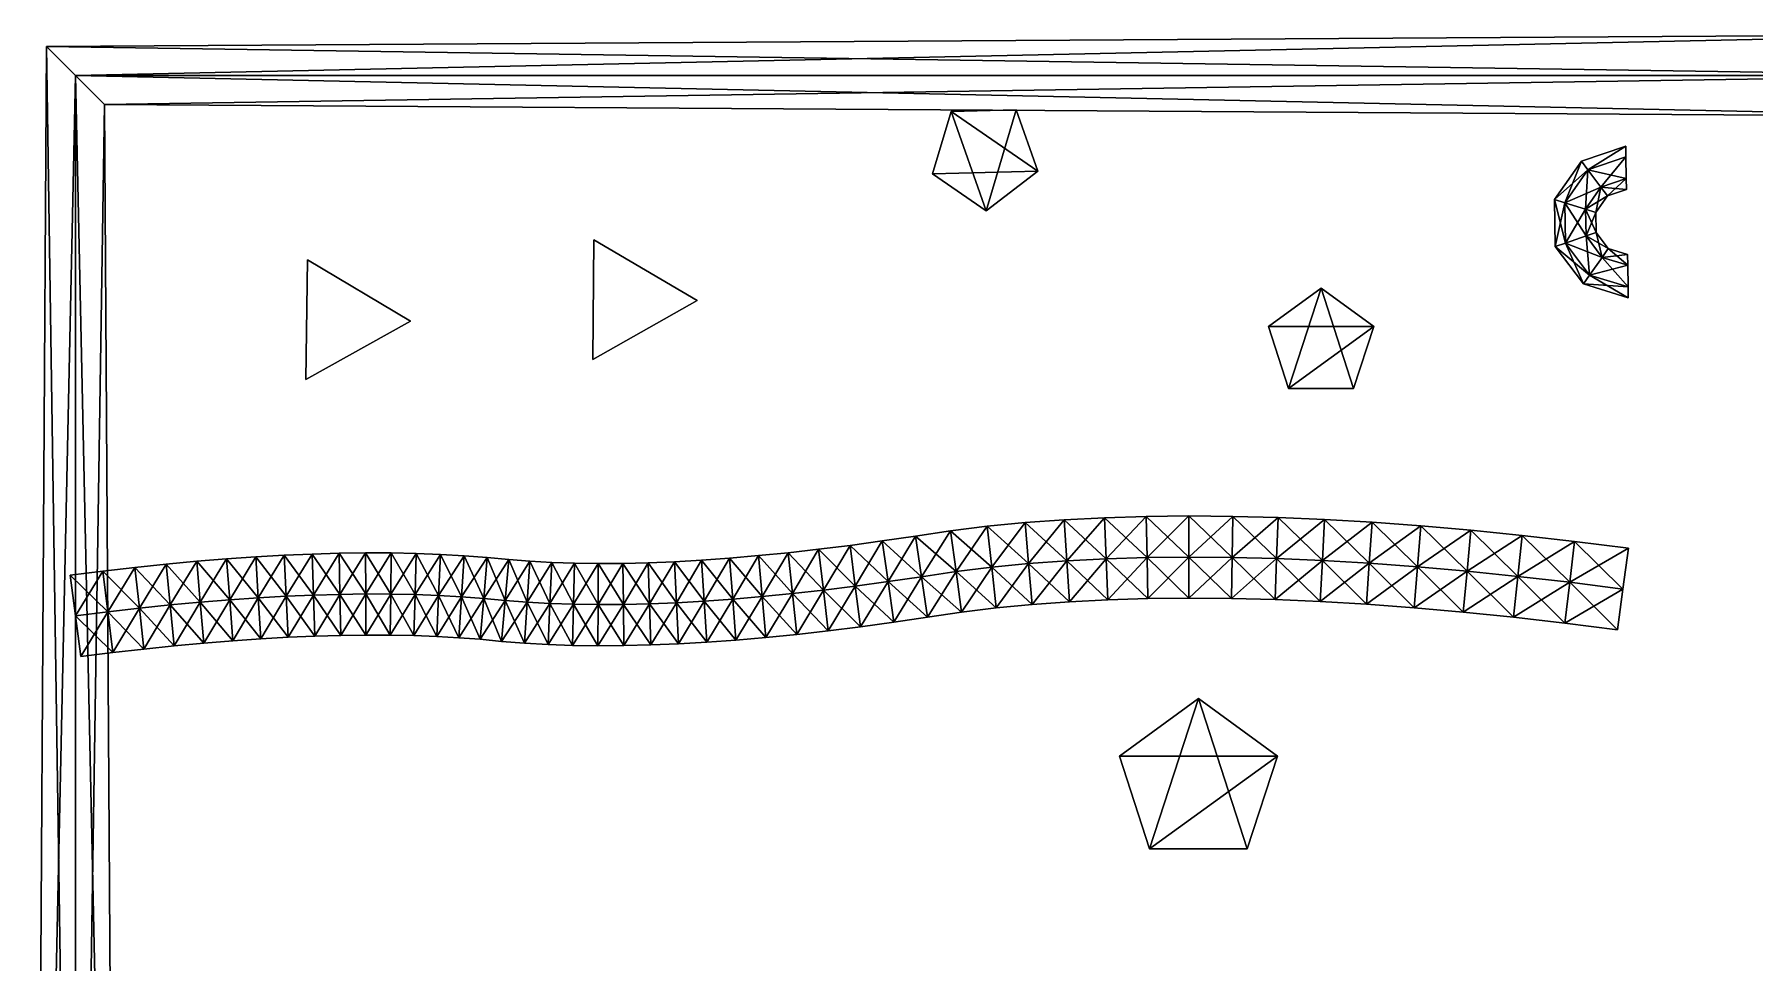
# Model space of a CAD drawing. Extents: x -2.49 to 2.49, y -2.49 to 2.49.
# Drawn here: x -2.491 to -0.294, y 1.306 to 2.491 of the extents above; entities that cross this region are included whole.
import ezdxf

# ---------------------------------------------------------------- set-up
doc = ezdxf.new("R2010")
doc.units = 0

# ---------------------------------------------------------------- blocks, each defined once
blk = doc.blocks.new('Cylinder_029_Cylinder_010')
mesh = blk.add_polyface()
corners = [(-0.847982, 2.166967, -0.064723), (-0.847982, 2.166967, 0.057197), (-0.780729, 2.118104, 0.057197), (-0.78073, 2.118105, -0.064723), (-0.806417, 2.039044, 0.057197), (-0.806417, 2.039044, -0.064723), (-0.889546, 2.039044, 0.057197), (-0.889546, 2.039044, -0.064723), (-0.915234, 2.118104, 0.057197), (-0.915234, 2.118105, -0.064723)]
mesh.append_faces([[corners[k] for k in face] for face in [(0, 1, 2), (0, 2, 3), (3, 2, 4), (3, 4, 5), (5, 4, 6), (5, 6, 7), (2, 1, 8), (2, 8, 6), (6, 4, 2), (9, 8, 1), (9, 1, 0), (7, 6, 8), (7, 8, 9), (0, 3, 5), (0, 5, 7), (7, 9, 0)]])
blk = doc.blocks.new('Cylinder_030_Cylinder_012')
mesh = blk.add_polyface()
corners = [(-1.209635, 2.316417, -0.059078), (-1.209635, 2.316418, 0.062842), (-1.275589, 2.265816, 0.062842), (-1.275589, 2.265816, -0.059078), (-1.344095, 2.312906, 0.062842), (-1.344095, 2.312906, -0.059078), (-1.32048, 2.392609, 0.062842), (-1.32048, 2.392609, -0.059078), (-1.237379, 2.39478, 0.062842), (-1.23738, 2.39478, -0.059078)]
mesh.append_faces([[corners[k] for k in face] for face in [(0, 1, 2), (0, 2, 3), (3, 2, 4), (3, 4, 5), (5, 4, 6), (5, 6, 7), (2, 1, 8), (2, 8, 6), (6, 4, 2), (9, 8, 1), (9, 1, 0), (7, 6, 8), (7, 8, 9), (0, 3, 5), (0, 5, 7), (7, 9, 0)]])
blk = doc.blocks.new('Cylinder_10')
mesh = blk.add_polyface()
corners = [(-1.004647, 1.642915, -0.06096), (-1.004647, 1.642915, 0.06096), (-0.903768, 1.569622, 0.06096), (-0.903768, 1.569622, -0.060959), (-0.9423, 1.451031, 0.06096), (-0.942301, 1.451031, -0.060959), (-1.066994, 1.451032, 0.06096), (-1.066994, 1.451032, -0.060959), (-1.105526, 1.569622, 0.06096), (-1.105526, 1.569622, -0.06096)]
mesh.append_faces([[corners[k] for k in face] for face in [(0, 1, 2), (0, 2, 3), (3, 2, 4), (3, 4, 5), (5, 4, 6), (5, 6, 7), (2, 1, 8), (2, 8, 6), (6, 4, 2), (9, 8, 1), (9, 1, 0), (7, 6, 8), (7, 8, 9), (0, 3, 5), (0, 5, 7), (7, 9, 0)]])
blk = doc.blocks.new('Cylinder_12')
mesh = blk.add_polyface()
corners = [(-2.010867, 2.124876, -0.06096), (-2.010867, 2.124876, 0.06096), (-2.144566, 2.050283, 0.06096), (-2.144566, 2.050283, -0.06096), (-2.142316, 2.203366, -0.06096), (-2.142315, 2.203366, 0.06096)]
mesh.append_faces([[corners[k] for k in face] for face in [(0, 1, 2), (0, 2, 3), (4, 5, 1), (4, 1, 0), (3, 2, 5), (3, 5, 4), (2, 1, 5), (0, 3, 4)]])
blk = doc.blocks.new('Cylinder_13')
mesh = blk.add_polyface()
corners = [(-1.644676, 2.151349, -0.06096), (-1.644676, 2.151349, 0.060961), (-1.77784, 2.075806, 0.06096), (-1.77784, 2.075806, -0.06096), (-1.77668, 2.2289, -0.06096), (-1.77668, 2.2289, 0.06096)]
mesh.append_faces([[corners[k] for k in face] for face in [(0, 1, 2), (0, 2, 3), (4, 5, 1), (4, 1, 0), (3, 2, 5), (3, 5, 4), (2, 1, 5), (0, 3, 4)]])
blk = doc.blocks.new('NurbsCircle_NurbsCircle_020')
mesh = blk.add_polyface()
corners = [(0, -2.438564, 0.000015), (-2.438517, -2.438516, 0.000015), (-2.401425, -2.401424, 0.000015), (0, -2.386109, 0.000015), (0, -2.491019, 0.000015), (-2.475608, -2.475608, 0.000015), (0, -2.49102, 0.05247), (-2.475608, -2.475608, 0.05247), (0, -2.491019, 0.104925), (-2.475607, -2.475608, 0.104926), (0, -2.438565, 0.104926), (-2.438517, -2.438516, 0.104925), (0, -2.38611, 0.104926), (-2.401424, -2.401424, 0.104926), (0, -2.386109, 0.05247), (-2.401425, -2.401425, 0.05247), (-2.438565, 0, 0.000015), (-2.386109, 0, 0.000015), (-2.491019, 0, 0.000015), (-2.491019, 0, 0.052471), (-2.491019, 0, 0.104926), (-2.438565, 0, 0.104926), (-2.386109, 0, 0.104926), (-2.386109, 0, 0.052471), (-2.438517, 2.438517, 0.000016), (-2.401424, 2.401424, 0.000015), (-2.475608, 2.475608, 0.000016), (-2.475608, 2.475608, 0.052471), (-2.475608, 2.475608, 0.104926), (-2.438517, 2.438517, 0.104926), (-2.401424, 2.401425, 0.104927), (-2.401424, 2.401424, 0.052471), (0, 2.438565, 0.000016), (0, 2.386109, 0.000016), (0, 2.49102, 0.000016), (0, 2.49102, 0.052471), (0, 2.49102, 0.104927), (0, 2.438565, 0.104926), (0, 2.386109, 0.104926), (0, 2.386109, 0.052471), (2.438517, 2.438516, 0.000016), (2.401425, 2.401424, 0.000016), (2.475608, 2.475608, 0.000016), (2.475608, 2.475608, 0.052471), (2.475607, 2.475608, 0.104926), (2.438517, 2.438516, 0.104926), (2.401425, 2.401424, 0.104926), (2.401425, 2.401424, 0.052472), (2.438565, 0, 0.000015), (2.386109, 0, 0.000015), (2.491019, 0, 0.000015), (2.49102, 0, 0.05247), (2.491019, 0, 0.104926), (2.438565, 0, 0.104926), (2.386109, 0, 0.104926), (2.386109, 0, 0.05247), (2.438516, -2.438517, 0.000015), (2.401424, -2.401424, 0.000015), (2.475608, -2.475607, 0.000015), (2.475608, -2.475607, 0.05247), (2.475608, -2.475607, 0.104925), (2.438516, -2.438517, 0.104926), (2.401425, -2.401425, 0.104926), (2.401425, -2.401425, 0.05247)]
mesh.append_faces([[corners[k] for k in face] for face in [(0, 1, 2), (0, 2, 3), (4, 5, 1), (4, 1, 0), (6, 7, 5), (6, 5, 4), (8, 9, 7), (8, 7, 6), (10, 11, 9), (10, 9, 8), (12, 13, 11), (12, 11, 10), (14, 15, 13), (14, 13, 12), (3, 2, 15), (3, 15, 14), (1, 16, 17), (1, 17, 2), (5, 18, 16), (5, 16, 1), (7, 19, 18), (7, 18, 5), (9, 20, 19), (9, 19, 7), (11, 21, 20), (11, 20, 9), (13, 22, 21), (13, 21, 11), (15, 23, 22), (15, 22, 13), (2, 17, 23), (2, 23, 15), (16, 24, 25), (16, 25, 17), (18, 26, 24), (18, 24, 16), (19, 27, 26), (19, 26, 18), (20, 28, 27), (20, 27, 19), (21, 29, 28), (21, 28, 20), (22, 30, 29), (22, 29, 21), (23, 31, 30), (23, 30, 22), (17, 25, 31), (17, 31, 23), (24, 32, 33), (24, 33, 25), (26, 34, 32), (26, 32, 24), (27, 35, 34), (27, 34, 26), (28, 36, 35), (28, 35, 27), (29, 37, 36), (29, 36, 28), (30, 38, 37), (30, 37, 29), (31, 39, 38), (31, 38, 30), (25, 33, 39), (25, 39, 31), (32, 40, 41), (32, 41, 33), (34, 42, 40), (34, 40, 32), (35, 43, 42), (35, 42, 34), (36, 44, 43), (36, 43, 35), (37, 45, 44), (37, 44, 36), (38, 46, 45), (38, 45, 37), (39, 47, 46), (39, 46, 38), (33, 41, 47), (33, 47, 39), (40, 48, 49), (40, 49, 41), (42, 50, 48), (42, 48, 40), (43, 51, 50), (43, 50, 42), (44, 52, 51), (44, 51, 43), (45, 53, 52), (45, 52, 44), (46, 54, 53), (46, 53, 45), (47, 55, 54), (47, 54, 46), (41, 49, 55), (41, 55, 47), (48, 56, 57), (48, 57, 49), (50, 58, 56), (50, 56, 48), (51, 59, 58), (51, 58, 50), (52, 60, 59), (52, 59, 51), (53, 61, 60), (53, 60, 52), (54, 62, 61), (54, 61, 53), (55, 63, 62), (55, 62, 54), (49, 57, 63), (49, 63, 55), (56, 0, 3), (56, 3, 57), (58, 4, 0), (58, 0, 56), (59, 6, 4), (59, 4, 58), (60, 8, 6), (60, 6, 59), (61, 10, 8), (61, 8, 60), (62, 12, 10), (62, 10, 61), (63, 14, 12), (63, 12, 62), (57, 3, 14), (57, 14, 63)]])
blk = doc.blocks.new('NurbsPath_013_NurbsPath_014')
mesh = blk.add_polyface()
corners = [(-1.31413, 1.805158, -0.000901), (-1.268558, 1.81078, -0.000902), (-1.262797, 1.758643, -0.000901), (-1.307058, 1.753182, -0.000902), (-1.321202, 1.857135, -0.000901), (-1.274319, 1.862919, -0.000901), (-1.321202, 1.857135, 0.051554), (-1.274319, 1.862919, 0.051554), (-1.321202, 1.857135, 0.10401), (-1.274319, 1.862919, 0.10401), (-1.31413, 1.805158, 0.10401), (-1.268558, 1.810781, 0.10401), (-1.307058, 1.753182, 0.104009), (-1.262797, 1.758642, 0.104009), (-1.307058, 1.753182, 0.051554), (-1.262797, 1.758643, 0.051554), (-1.221384, 1.815387, -0.000902), (-1.216909, 1.763123, -0.000901), (-1.22586, 1.867651, -0.000901), (-1.225859, 1.867652, 0.051554), (-1.22586, 1.867652, 0.10401), (-1.221384, 1.815387, 0.10401), (-1.216909, 1.763123, 0.104009), (-1.216909, 1.763124, 0.051554), (-1.17261, 1.818978, -0.000901), (-1.169345, 1.766625, -0.000901), (-1.175875, 1.871332, -0.000902), (-1.175875, 1.871333, 0.051554), (-1.175875, 1.871332, 0.104009), (-1.17261, 1.818979, 0.104009), (-1.169345, 1.766625, 0.104009), (-1.169345, 1.766625, 0.051554), (-1.122234, 1.821554, -0.000901), (-1.12436, 1.873967, -0.000901), (-1.12436, 1.873966, 0.051554), (-1.12436, 1.873966, 0.10401)]
mesh.append_faces([[corners[k] for k in face] for face in [(0, 1, 2), (0, 2, 3), (4, 5, 1), (6, 7, 5), (8, 9, 7), (10, 11, 9), (12, 13, 11), (14, 15, 13), (14, 13, 12), (3, 2, 15), (3, 15, 14), (1, 16, 17), (1, 17, 2), (5, 18, 16), (5, 16, 1), (7, 19, 18), (7, 18, 5), (9, 20, 19), (9, 19, 7), (11, 21, 20), (11, 20, 9), (13, 22, 21), (13, 21, 11), (15, 23, 22), (15, 22, 13), (2, 17, 23), (2, 23, 15), (16, 24, 25), (16, 25, 17), (18, 26, 24), (18, 24, 16), (19, 27, 26), (19, 26, 18), (20, 28, 27), (20, 27, 19), (21, 29, 28), (21, 28, 20), (22, 30, 29), (22, 29, 21), (23, 31, 30), (23, 30, 22), (17, 25, 31), (17, 31, 23), (26, 32, 24), (27, 33, 26), (28, 34, 27), (29, 35, 28)]])
mesh = blk.add_polyface()
corners = [(-1.17261, 1.818978, -0.000901), (-1.122234, 1.821554, -0.000901), (-1.120108, 1.769141, -0.000901), (-1.169345, 1.766625, -0.000901), (-1.175875, 1.871332, -0.000902), (-1.12436, 1.873967, -0.000901), (-1.175875, 1.871333, 0.051554), (-1.12436, 1.873966, 0.051554), (-1.175875, 1.871332, 0.104009), (-1.12436, 1.873966, 0.10401), (-1.17261, 1.818979, 0.104009), (-1.122234, 1.821554, 0.104009), (-1.169345, 1.766625, 0.104009), (-1.120108, 1.769141, 0.104009), (-1.169345, 1.766625, 0.051554), (-1.120108, 1.769141, 0.051554), (-1.070257, 1.823114, -0.000901), (-1.069204, 1.770669, -0.000901), (-1.071311, 1.875558, -0.000901), (-1.071311, 1.875559, 0.051554), (-1.071311, 1.875559, 0.10401), (-1.070257, 1.823114, 0.10401), (-1.069204, 1.770669, 0.10401), (-1.069204, 1.77067, 0.051554), (-1.01668, 1.823659, -0.000901), (-1.016637, 1.771204, -0.000901), (-1.016722, 1.876114, -0.000901), (-1.016722, 1.876114, 0.051554), (-1.016722, 1.876114, 0.104009), (-1.01668, 1.823658, 0.104009), (-1.016637, 1.771203, 0.10401), (-1.016637, 1.771204, 0.051554), (-0.962411, 1.770741, -0.000901), (-0.962411, 1.770741, 0.10401), (-0.962411, 1.770741, 0.051554)]
mesh.append_faces([[corners[k] for k in face] for face in [(0, 1, 2), (0, 2, 3), (4, 5, 1), (6, 7, 5), (8, 9, 7), (10, 11, 9), (12, 13, 11), (12, 11, 10), (14, 15, 13), (14, 13, 12), (3, 2, 15), (3, 15, 14), (1, 16, 17), (1, 17, 2), (5, 18, 16), (5, 16, 1), (7, 19, 18), (7, 18, 5), (9, 20, 19), (9, 19, 7), (11, 21, 20), (11, 20, 9), (13, 22, 21), (13, 21, 11), (15, 23, 22), (15, 22, 13), (2, 17, 23), (2, 23, 15), (16, 24, 25), (16, 25, 17), (18, 26, 24), (18, 24, 16), (19, 27, 26), (19, 26, 18), (20, 28, 27), (20, 27, 19), (21, 29, 28), (21, 28, 20), (22, 30, 29), (22, 29, 21), (23, 31, 30), (23, 30, 22), (17, 25, 31), (17, 31, 23), (24, 32, 25), (31, 33, 30), (25, 34, 31)]])
mesh = blk.add_polyface()
corners = [(-1.01668, 1.823659, -0.000901), (-0.961501, 1.823188, -0.000901), (-0.962411, 1.770741, -0.000901), (-1.016722, 1.876114, -0.000901), (-0.960591, 1.875635, -0.000901), (-1.016722, 1.876114, 0.051554), (-0.960591, 1.875635, 0.051554), (-1.016722, 1.876114, 0.104009), (-0.960591, 1.875635, 0.104009), (-1.01668, 1.823658, 0.104009), (-0.961501, 1.823188, 0.10401), (-1.016637, 1.771203, 0.10401), (-0.962411, 1.770741, 0.10401), (-1.016637, 1.771204, 0.051554), (-0.962411, 1.770741, 0.051554), (-1.016637, 1.771204, -0.000901), (-0.904721, 1.821701, -0.000901), (-0.90653, 1.769277, -0.000901), (-0.902912, 1.874125, -0.000901), (-0.902912, 1.874126, 0.051554), (-0.902912, 1.874126, 0.10401), (-0.904721, 1.821701, 0.10401), (-0.90653, 1.769277, 0.10401), (-0.90653, 1.769278, 0.051554), (-0.84634, 1.819199, -0.000901), (-0.848998, 1.766811, -0.000901), (-0.843681, 1.871587, -0.000901), (-0.843681, 1.871588, 0.051554), (-0.843682, 1.871587, 0.10401), (-0.84634, 1.819199, 0.10401), (-0.848998, 1.766812, 0.10401), (-0.848998, 1.766811, 0.051554), (-0.789819, 1.763341, 0.10401), (-0.789819, 1.763341, 0.051554)]
mesh.append_faces([[corners[k] for k in face] for face in [(0, 1, 2), (3, 4, 1), (3, 1, 0), (5, 6, 4), (5, 4, 3), (7, 8, 6), (7, 6, 5), (9, 10, 8), (9, 8, 7), (11, 12, 10), (11, 10, 9), (13, 14, 12), (15, 2, 14), (1, 16, 17), (1, 17, 2), (4, 18, 16), (4, 16, 1), (6, 19, 18), (6, 18, 4), (8, 20, 19), (8, 19, 6), (10, 21, 20), (10, 20, 8), (12, 22, 21), (12, 21, 10), (14, 23, 22), (14, 22, 12), (2, 17, 23), (2, 23, 14), (16, 24, 25), (16, 25, 17), (18, 26, 24), (18, 24, 16), (19, 27, 26), (19, 26, 18), (20, 28, 27), (20, 27, 19), (21, 29, 28), (21, 28, 20), (22, 30, 29), (22, 29, 21), (23, 31, 30), (23, 30, 22), (17, 25, 31), (17, 31, 23), (31, 32, 30), (25, 33, 31)]])
mesh = blk.add_polyface()
corners = [(-0.84634, 1.819199, -0.000901), (-0.786358, 1.815683, -0.000901), (-0.789818, 1.763341, -0.000901), (-0.848998, 1.766811, -0.000901), (-0.843681, 1.871587, -0.000901), (-0.782897, 1.868023, -0.000901), (-0.843681, 1.871588, 0.051554), (-0.782897, 1.868023, 0.051554), (-0.843682, 1.871587, 0.10401), (-0.782897, 1.868023, 0.10401), (-0.84634, 1.819199, 0.10401), (-0.786358, 1.815682, 0.10401), (-0.848998, 1.766812, 0.10401), (-0.789819, 1.763341, 0.10401), (-0.848998, 1.766811, 0.051554), (-0.789819, 1.763341, 0.051554), (-0.724775, 1.811149, -0.000901), (-0.728994, 1.758863, -0.000901), (-0.720555, 1.863434, -0.000901), (-0.720555, 1.863434, 0.051554), (-0.720555, 1.863434, 0.10401), (-0.724775, 1.811149, 0.10401), (-0.728994, 1.758863, 0.10401), (-0.728994, 1.758863, 0.051555), (-0.66159, 1.805601, -0.000901), (-0.666528, 1.753378, -0.000901), (-0.656652, 1.857823, -0.000901), (-0.656652, 1.857823, 0.051554), (-0.656652, 1.857823, 0.10401), (-0.66159, 1.8056, 0.10401), (-0.666528, 1.753378, 0.10401), (-0.666528, 1.753378, 0.051555), (-0.602424, 1.746883, 0.10401)]
mesh.append_faces([[corners[k] for k in face] for face in [(0, 1, 2), (0, 2, 3), (4, 5, 1), (4, 1, 0), (6, 7, 5), (6, 5, 4), (8, 9, 7), (8, 7, 6), (10, 11, 9), (10, 9, 8), (12, 13, 11), (12, 11, 10), (14, 15, 13), (3, 2, 15), (1, 16, 17), (1, 17, 2), (5, 18, 16), (5, 16, 1), (7, 19, 18), (7, 18, 5), (9, 20, 19), (9, 19, 7), (11, 21, 20), (11, 20, 9), (13, 22, 21), (13, 21, 11), (15, 23, 22), (15, 22, 13), (2, 17, 23), (2, 23, 15), (16, 24, 25), (16, 25, 17), (18, 26, 24), (18, 24, 16), (19, 27, 26), (19, 26, 18), (20, 28, 27), (20, 27, 19), (21, 29, 28), (21, 28, 20), (22, 30, 29), (22, 29, 21), (23, 31, 30), (23, 30, 22), (17, 25, 31), (17, 31, 23), (31, 32, 30)]])
mesh = blk.add_polyface()
corners = [(-1.442718, 1.786628, -0.000902), (-1.400951, 1.792314, -0.000902), (-1.393597, 1.740377, -0.000902), (-1.449501, 1.838643, -0.000902), (-1.408304, 1.844252, -0.000902), (-1.4495, 1.838643, 0.051554), (-1.408304, 1.844251, 0.051554), (-1.449501, 1.838643, 0.104009), (-1.408304, 1.844252, 0.104009), (-1.442718, 1.786628, 0.104009), (-1.400951, 1.792314, 0.104009), (-1.435936, 1.734613, 0.104009), (-1.393597, 1.740377, 0.104009), (-1.435936, 1.734613, 0.051554), (-1.393597, 1.740377, 0.051554), (-1.435936, 1.734613, -0.000902), (-1.35813, 1.798611, -0.000901), (-1.350453, 1.746721, -0.000902), (-1.365806, 1.850502, -0.000902), (-1.365805, 1.850502, 0.051554), (-1.365805, 1.850502, 0.104009), (-1.358129, 1.798611, 0.104009), (-1.350453, 1.746721, 0.10401), (-1.350453, 1.746721, 0.051554), (-1.31413, 1.805158, -0.000901), (-1.307058, 1.753182, -0.000902), (-1.321202, 1.857135, -0.000901), (-1.321202, 1.857135, 0.051554), (-1.321202, 1.857135, 0.10401), (-1.31413, 1.805158, 0.10401), (-1.307058, 1.753182, 0.104009), (-1.307058, 1.753182, 0.051554), (-1.268558, 1.81078, -0.000902), (-1.274319, 1.862919, -0.000901), (-1.274319, 1.862919, 0.051554), (-1.274319, 1.862919, 0.10401), (-1.268558, 1.810781, 0.10401)]
mesh.append_faces([[corners[k] for k in face] for face in [(0, 1, 2), (3, 4, 1), (5, 6, 4), (7, 8, 6), (9, 10, 8), (11, 12, 10), (13, 14, 12), (13, 12, 11), (15, 2, 14), (15, 14, 13), (1, 16, 17), (1, 17, 2), (4, 18, 16), (4, 16, 1), (6, 19, 18), (6, 18, 4), (8, 20, 19), (8, 19, 6), (10, 21, 20), (10, 20, 8), (12, 22, 21), (12, 21, 10), (14, 23, 22), (14, 22, 12), (2, 17, 23), (2, 23, 14), (16, 24, 25), (16, 25, 17), (18, 26, 24), (18, 24, 16), (19, 27, 26), (19, 26, 18), (20, 28, 27), (20, 27, 19), (21, 29, 28), (21, 28, 20), (22, 30, 29), (22, 29, 21), (23, 31, 30), (23, 30, 22), (17, 25, 31), (17, 31, 23), (26, 32, 24), (27, 33, 26), (28, 34, 27), (29, 35, 28), (30, 36, 29)]])
mesh = blk.add_polyface()
corners = [(-0.66159, 1.805601, -0.000901), (-0.596805, 1.799037, -0.000901), (-0.602424, 1.746883, -0.000901), (-0.666528, 1.753378, -0.000901), (-0.656652, 1.857823, -0.000901), (-0.591186, 1.851191, -0.000901), (-0.656652, 1.857823, 0.051554), (-0.591186, 1.851191, 0.051555), (-0.656652, 1.857823, 0.10401), (-0.591186, 1.85119, 0.10401), (-0.66159, 1.8056, 0.10401), (-0.596805, 1.799037, 0.10401), (-0.666528, 1.753378, 0.10401), (-0.602424, 1.746883, 0.10401), (-0.666528, 1.753378, 0.051555), (-0.602424, 1.746883, 0.051555), (-0.530418, 1.791457, -0.000901), (-0.536682, 1.739378, -0.000901), (-0.524153, 1.843538, -0.000901), (-0.524153, 1.843537, 0.051555), (-0.524153, 1.843538, 0.10401), (-0.530418, 1.791457, 0.10401), (-0.536682, 1.739377, 0.10401), (-0.536682, 1.739378, 0.051555), (-0.462432, 1.782863, -0.000901), (-0.469313, 1.730861, -0.000901), (-0.455551, 1.834865, -0.000901), (-0.45555, 1.834865, 0.051555), (-0.455551, 1.834865, 0.10401), (-0.462432, 1.782863, 0.10401), (-0.469313, 1.730861, 0.10401), (-0.469313, 1.730861, 0.051555)]
mesh.append_faces([[corners[k] for k in face] for face in [(0, 1, 2), (0, 2, 3), (4, 5, 1), (4, 1, 0), (6, 7, 5), (6, 5, 4), (8, 9, 7), (8, 7, 6), (10, 11, 9), (10, 9, 8), (12, 13, 11), (12, 11, 10), (14, 15, 13), (3, 2, 15), (3, 15, 14), (1, 16, 17), (1, 17, 2), (5, 18, 16), (5, 16, 1), (7, 19, 18), (7, 18, 5), (9, 20, 19), (9, 19, 7), (11, 21, 20), (11, 20, 9), (13, 22, 21), (13, 21, 11), (15, 23, 22), (15, 22, 13), (2, 17, 23), (2, 23, 15), (16, 24, 25), (16, 25, 17), (18, 26, 24), (18, 24, 16), (19, 27, 26), (19, 26, 18), (20, 28, 27), (20, 27, 19), (21, 29, 28), (21, 28, 20), (22, 30, 29), (22, 29, 21), (23, 31, 30), (23, 30, 22), (17, 25, 31), (17, 31, 23)]])
mesh = blk.add_polyface()
corners = [(-2.351269, 1.706237, -0.000901), (-2.31247, 1.710267, -0.000901), (-2.31247, 1.710267, 0.051555), (-2.317604, 1.762471, -0.000901), (-2.279171, 1.766038, -0.000901), (-2.274624, 1.713781, -0.000901), (-2.322738, 1.814674, -0.000901), (-2.283718, 1.818296, -0.000901), (-2.322738, 1.814675, 0.051555), (-2.283719, 1.818296, 0.051554), (-2.322738, 1.814675, 0.10401), (-2.28372, 1.818296, 0.10401), (-2.317604, 1.762471, 0.10401), (-2.279171, 1.766039, 0.10401), (-2.312471, 1.710267, 0.10401), (-2.274623, 1.713781, 0.10401), (-2.274624, 1.71378, 0.051554), (-2.24166, 1.769085, -0.000901), (-2.237731, 1.716777, -0.000901), (-2.245591, 1.821393, -0.000901), (-2.245591, 1.821393, 0.051554), (-2.245591, 1.821393, 0.10401), (-2.241661, 1.769086, 0.10401), (-2.237731, 1.716777, 0.10401), (-2.237731, 1.716777, 0.051554), (-2.205073, 1.771612, -0.000901), (-2.201793, 1.719258, -0.000901), (-2.208353, 1.823964, -0.000901), (-2.208353, 1.823964, 0.051554), (-2.208352, 1.823965, 0.10401), (-2.205073, 1.771611, 0.10401), (-2.201793, 1.719259, 0.10401), (-2.201793, 1.719259, 0.051555)]
mesh.append_faces([[corners[k] for k in face] for face in [(0, 1, 2), (3, 4, 5), (3, 5, 1), (6, 7, 4), (6, 4, 3), (8, 9, 7), (8, 7, 6), (10, 11, 9), (10, 9, 8), (12, 13, 11), (12, 11, 10), (14, 15, 13), (14, 13, 12), (2, 16, 15), (2, 15, 14), (1, 5, 16), (1, 16, 2), (4, 17, 18), (4, 18, 5), (7, 19, 17), (7, 17, 4), (9, 20, 19), (9, 19, 7), (11, 21, 20), (11, 20, 9), (13, 22, 21), (13, 21, 11), (15, 23, 22), (15, 22, 13), (16, 24, 23), (16, 23, 15), (5, 18, 24), (5, 24, 16), (17, 25, 26), (17, 26, 18), (19, 27, 25), (19, 25, 17), (20, 28, 27), (20, 27, 19), (21, 29, 28), (21, 28, 20), (22, 30, 29), (22, 29, 21), (23, 31, 30), (23, 30, 22), (24, 31, 23), (18, 32, 24)]])
mesh = blk.add_polyface()
corners = [(-2.237731, 1.716777, 0.051554), (-2.201793, 1.719259, 0.051555), (-2.201793, 1.719259, 0.10401), (-2.237731, 1.716777, -0.000901), (-2.201793, 1.719258, -0.000901), (-2.205073, 1.771612, -0.000901), (-2.169409, 1.773617, -0.000901), (-2.166816, 1.721227, -0.000901), (-2.208353, 1.823964, -0.000901), (-2.172002, 1.826009, -0.000901), (-2.208353, 1.823964, 0.051554), (-2.172002, 1.826009, 0.051554), (-2.208352, 1.823965, 0.10401), (-2.172002, 1.826008, 0.10401), (-2.205073, 1.771611, 0.10401), (-2.16941, 1.773617, 0.10401), (-2.166816, 1.721227, 0.104009), (-2.166816, 1.721226, 0.051554), (-2.134668, 1.775103, -0.000901), (-2.132799, 1.72268, -0.000901), (-2.136536, 1.827525, -0.000901), (-2.136536, 1.827525, 0.051554), (-2.136535, 1.827525, 0.10401), (-2.134668, 1.775103, 0.10401), (-2.132799, 1.72268, 0.10401), (-2.132799, 1.72268, 0.051554), (-2.100849, 1.776067, -0.000901), (-2.099746, 1.723624, -0.000901), (-2.10195, 1.828511, -0.000901), (-2.10195, 1.828512, 0.051554), (-2.10195, 1.828511, 0.10401), (-2.100849, 1.776068, 0.10401), (-2.099746, 1.723623, 0.10401), (-2.099746, 1.723624, 0.051554)]
mesh.append_faces([[corners[k] for k in face] for face in [(0, 1, 2), (3, 4, 1), (5, 6, 7), (5, 7, 4), (8, 9, 6), (8, 6, 5), (10, 11, 9), (10, 9, 8), (12, 13, 11), (12, 11, 10), (14, 15, 13), (14, 13, 12), (2, 16, 15), (2, 15, 14), (1, 17, 16), (1, 16, 2), (4, 7, 17), (4, 17, 1), (6, 18, 19), (6, 19, 7), (9, 20, 18), (9, 18, 6), (11, 21, 20), (11, 20, 9), (13, 22, 21), (13, 21, 11), (15, 23, 22), (15, 22, 13), (16, 24, 23), (16, 23, 15), (17, 25, 24), (17, 24, 16), (7, 19, 25), (7, 25, 17), (18, 26, 27), (18, 27, 19), (20, 28, 26), (20, 26, 18), (21, 29, 28), (21, 28, 20), (22, 30, 29), (22, 29, 21), (23, 31, 30), (23, 30, 22), (24, 31, 23), (25, 32, 24), (19, 33, 25)]])
mesh = blk.add_polyface()
corners = [(-2.132799, 1.72268, 0.10401), (-2.099746, 1.723623, 0.10401), (-2.100849, 1.776068, 0.10401), (-2.132799, 1.72268, 0.051554), (-2.099746, 1.723624, 0.051554), (-2.132799, 1.72268, -0.000901), (-2.099746, 1.723624, -0.000901), (-2.100849, 1.776067, -0.000901), (-2.067953, 1.776511, -0.000901), (-2.067662, 1.724057, -0.000901), (-2.10195, 1.828511, -0.000901), (-2.068244, 1.828967, -0.000901), (-2.10195, 1.828512, 0.051554), (-2.068244, 1.828967, 0.051554), (-2.10195, 1.828511, 0.10401), (-2.068244, 1.828967, 0.10401), (-2.067952, 1.776512, 0.10401), (-2.067661, 1.724057, 0.10401), (-2.067661, 1.724057, 0.051554), (-2.03598, 1.776435, -0.000901), (-2.036547, 1.723983, -0.000901), (-2.035413, 1.828888, -0.000901), (-2.035413, 1.828888, 0.051554), (-2.035413, 1.828888, 0.10401), (-2.03598, 1.776435, 0.10401), (-2.036546, 1.723983, 0.10401), (-2.036546, 1.723983, 0.051555), (-2.00493, 1.775838, -0.000901), (-2.006406, 1.723404, -0.000901), (-2.003453, 1.828273, -0.000901), (-2.003453, 1.828273, 0.051554), (-2.003453, 1.828273, 0.104009), (-2.006406, 1.723404, 0.10401), (-2.00493, 1.775838, 0.10401), (-2.006406, 1.723404, 0.051554)]
mesh.append_faces([[corners[k] for k in face] for face in [(0, 1, 2), (3, 4, 1), (5, 6, 4), (7, 8, 9), (7, 9, 6), (10, 11, 8), (10, 8, 7), (12, 13, 11), (12, 11, 10), (14, 15, 13), (14, 13, 12), (2, 16, 15), (2, 15, 14), (1, 17, 16), (1, 16, 2), (4, 18, 17), (4, 17, 1), (6, 9, 18), (6, 18, 4), (8, 19, 20), (8, 20, 9), (11, 21, 19), (11, 19, 8), (13, 22, 21), (13, 21, 11), (15, 23, 22), (15, 22, 13), (16, 24, 23), (16, 23, 15), (17, 25, 24), (17, 24, 16), (18, 26, 25), (18, 25, 17), (9, 20, 26), (9, 26, 18), (19, 27, 28), (19, 28, 20), (21, 27, 19), (22, 29, 21), (23, 30, 22), (24, 31, 23), (25, 32, 33), (25, 33, 24), (26, 34, 32), (26, 32, 25), (20, 28, 34), (20, 34, 26)]])
mesh = blk.add_polyface()
corners = [(-2.035413, 1.828888, -0.000901), (-2.003453, 1.828273, -0.000901), (-2.00493, 1.775838, -0.000901), (-2.035413, 1.828888, 0.051554), (-2.003453, 1.828273, 0.051554), (-2.035413, 1.828888, 0.10401), (-2.003453, 1.828273, 0.104009), (-2.03598, 1.776435, 0.10401), (-2.00493, 1.775838, 0.10401), (-1.974803, 1.774721, -0.000901), (-1.977244, 1.722322, -0.000901), (-2.006406, 1.723404, -0.000901), (-1.972361, 1.82712, -0.000901), (-1.972361, 1.827119, 0.051554), (-1.972361, 1.827119, 0.104009), (-1.974802, 1.774721, 0.104009), (-2.006406, 1.723404, 0.10401), (-1.977244, 1.722322, 0.10401), (-2.006406, 1.723404, 0.051554), (-1.977244, 1.722322, 0.051554), (-1.945597, 1.773083, -0.000901), (-1.949063, 1.720742, -0.000901), (-1.942133, 1.825423, -0.000901), (-1.942132, 1.825424, 0.051554), (-1.942133, 1.825423, 0.10401), (-1.945597, 1.773082, 0.10401), (-1.949063, 1.720742, 0.104009), (-1.949062, 1.720742, 0.051554), (-1.9218, 1.71866, -0.000902), (-1.917317, 1.770924, -0.000902), (-1.912833, 1.823188, -0.000902), (-1.912833, 1.823187, 0.051554), (-1.912833, 1.823187, 0.104009), (-1.9218, 1.71866, 0.10401), (-1.917316, 1.770924, 0.10401), (-1.9218, 1.71866, 0.051554)]
mesh.append_faces([[corners[k] for k in face] for face in [(0, 1, 2), (3, 4, 1), (5, 6, 4), (7, 8, 6), (2, 9, 10), (2, 10, 11), (1, 12, 9), (1, 9, 2), (4, 13, 12), (4, 12, 1), (6, 14, 13), (6, 13, 4), (8, 15, 14), (8, 14, 6), (16, 17, 15), (16, 15, 8), (18, 19, 17), (18, 17, 16), (11, 10, 19), (11, 19, 18), (9, 20, 21), (9, 21, 10), (12, 22, 20), (12, 20, 9), (13, 23, 22), (13, 22, 12), (14, 24, 23), (14, 23, 13), (15, 25, 24), (15, 24, 14), (17, 26, 25), (17, 25, 15), (19, 27, 26), (19, 26, 17), (10, 21, 27), (10, 27, 19), (20, 28, 21), (22, 29, 20), (23, 30, 22), (24, 31, 23), (25, 32, 24), (26, 33, 34), (26, 34, 25), (27, 35, 33), (27, 33, 26), (21, 28, 35), (21, 35, 27)]])
mesh = blk.add_polyface()
corners = [(-1.945597, 1.773083, -0.000901), (-1.917317, 1.770924, -0.000902), (-1.9218, 1.71866, -0.000902), (-1.942133, 1.825423, -0.000901), (-1.912833, 1.823188, -0.000902), (-1.942132, 1.825424, 0.051554), (-1.912833, 1.823187, 0.051554), (-1.942133, 1.825423, 0.10401), (-1.912833, 1.823187, 0.104009), (-1.945597, 1.773082, 0.10401), (-1.917316, 1.770924, 0.10401), (-1.889851, 1.768307, -0.000901), (-1.89444, 1.716053, -0.000902), (-1.885263, 1.820562, -0.000901), (-1.885262, 1.820562, 0.051554), (-1.885262, 1.820562, 0.10401), (-1.889851, 1.768307, 0.10401), (-1.9218, 1.71866, 0.10401), (-1.894439, 1.716054, 0.10401), (-1.9218, 1.71866, 0.051554), (-1.894439, 1.716053, 0.051554), (-1.861775, 1.766051, -0.000902), (-1.865356, 1.713718, -0.000902), (-1.858195, 1.818384, -0.000901), (-1.858195, 1.818384, 0.051554), (-1.858195, 1.818384, 0.10401), (-1.861775, 1.766051, 0.104009), (-1.865356, 1.713718, 0.10401), (-1.865356, 1.713718, 0.051554), (-1.835025, 1.712004, -0.000902), (-1.832647, 1.764406, -0.000901), (-1.83027, 1.816807, -0.000901), (-1.830269, 1.816807, 0.051554), (-1.830269, 1.816807, 0.10401), (-1.832647, 1.764406, 0.104009), (-1.835025, 1.712004, 0.051554), (-1.835025, 1.712004, 0.10401)]
mesh.append_faces([[corners[k] for k in face] for face in [(0, 1, 2), (3, 4, 1), (5, 6, 4), (7, 8, 6), (9, 10, 8), (1, 11, 12), (1, 12, 2), (4, 13, 11), (4, 11, 1), (6, 14, 13), (6, 13, 4), (8, 15, 14), (8, 14, 6), (10, 16, 15), (10, 15, 8), (17, 18, 16), (17, 16, 10), (19, 20, 18), (19, 18, 17), (2, 12, 20), (2, 20, 19), (11, 21, 22), (11, 22, 12), (13, 23, 21), (13, 21, 11), (14, 24, 23), (14, 23, 13), (15, 25, 24), (15, 24, 14), (16, 26, 25), (16, 25, 15), (18, 27, 26), (18, 26, 16), (20, 28, 27), (20, 27, 18), (12, 22, 28), (12, 28, 20), (21, 29, 22), (23, 30, 21), (24, 31, 23), (25, 32, 24), (26, 33, 25), (27, 34, 26), (28, 35, 36), (28, 36, 27), (22, 29, 35), (22, 35, 28)]])
mesh = blk.add_polyface()
corners = [(-1.671206, 1.765342, -0.000902), (-1.635758, 1.767363, -0.000901), (-1.632379, 1.715016, -0.000902), (-1.673772, 1.817735, -0.000902), (-1.639136, 1.819709, -0.000901), (-1.673771, 1.817736, 0.051554), (-1.639136, 1.819709, 0.051554), (-1.673771, 1.817735, 0.104009), (-1.639136, 1.819709, 0.104009), (-1.671206, 1.765342, 0.104009), (-1.635758, 1.767363, 0.10401), (-1.668639, 1.71295, 0.104009), (-1.632379, 1.715016, 0.104009), (-1.668639, 1.71295, 0.051554), (-1.63238, 1.715016, 0.051554), (-1.66864, 1.71295, -0.000902), (-1.599257, 1.769993, -0.000902), (-1.595114, 1.717702, -0.000901), (-1.603398, 1.822285, -0.000902), (-1.603398, 1.822285, 0.051554), (-1.603398, 1.822285, 0.104009), (-1.599256, 1.769994, 0.104009), (-1.595115, 1.717702, 0.10401), (-1.595114, 1.717702, 0.051554), (-1.561702, 1.773236, -0.000902), (-1.556841, 1.721006, -0.000901), (-1.566562, 1.825466, -0.000902), (-1.566562, 1.825466, 0.051554), (-1.566562, 1.825466, 0.10401), (-1.561702, 1.773236, 0.104009), (-1.556841, 1.721006, 0.104009), (-1.556841, 1.721006, 0.051554), (-1.517556, 1.724926, -0.000902), (-1.523094, 1.777089, -0.000901), (-1.528632, 1.829251, -0.000901), (-1.528632, 1.829252, 0.051554), (-1.528632, 1.829251, 0.104009), (-1.523094, 1.777089, 0.104009), (-1.517556, 1.724927, 0.051554)]
mesh.append_faces([[corners[k] for k in face] for face in [(0, 1, 2), (3, 4, 1), (5, 6, 4), (7, 8, 6), (9, 10, 8), (11, 12, 10), (13, 14, 12), (15, 2, 14), (1, 16, 17), (1, 17, 2), (4, 18, 16), (4, 16, 1), (6, 19, 18), (6, 18, 4), (8, 20, 19), (8, 19, 6), (10, 21, 20), (10, 20, 8), (12, 22, 21), (12, 21, 10), (14, 23, 22), (14, 22, 12), (2, 17, 23), (2, 23, 14), (16, 24, 25), (16, 25, 17), (18, 26, 24), (18, 24, 16), (19, 27, 26), (19, 26, 18), (20, 28, 27), (20, 27, 19), (21, 29, 28), (21, 28, 20), (22, 30, 29), (22, 29, 21), (23, 31, 30), (23, 30, 22), (17, 25, 31), (17, 31, 23), (24, 32, 25), (26, 33, 24), (27, 34, 26), (28, 35, 27), (29, 36, 28), (30, 37, 29), (25, 38, 31)]])
mesh = blk.add_polyface()
corners = [(-1.561702, 1.773236, -0.000902), (-1.523094, 1.777089, -0.000901), (-1.517556, 1.724926, -0.000902), (-1.566562, 1.825466, -0.000902), (-1.528632, 1.829251, -0.000901), (-1.566562, 1.825466, 0.051554), (-1.528632, 1.829252, 0.051554), (-1.566562, 1.825466, 0.10401), (-1.528632, 1.829251, 0.104009), (-1.561702, 1.773236, 0.104009), (-1.523094, 1.777089, 0.104009), (-1.556841, 1.721006, 0.104009), (-1.517555, 1.724927, 0.104009), (-1.556841, 1.721006, 0.051554), (-1.517556, 1.724927, 0.051554), (-1.556841, 1.721006, -0.000901), (-1.483432, 1.781552, -0.000902), (-1.477255, 1.729463, -0.000902), (-1.489611, 1.833643, -0.000902), (-1.489611, 1.833644, 0.051554), (-1.489611, 1.833644, 0.104009), (-1.483433, 1.781553, 0.10401), (-1.477255, 1.729463, 0.104009), (-1.477255, 1.729462, 0.051554), (-1.442718, 1.786628, -0.000902), (-1.435936, 1.734613, -0.000902), (-1.449501, 1.838643, -0.000902), (-1.4495, 1.838643, 0.051554), (-1.449501, 1.838643, 0.104009), (-1.442718, 1.786628, 0.104009), (-1.435936, 1.734613, 0.104009), (-1.435936, 1.734613, 0.051554), (-1.393597, 1.740377, -0.000902), (-1.400951, 1.792314, -0.000902), (-1.408304, 1.844252, -0.000902), (-1.408304, 1.844251, 0.051554), (-1.408304, 1.844252, 0.104009), (-1.400951, 1.792314, 0.104009)]
mesh.append_faces([[corners[k] for k in face] for face in [(0, 1, 2), (3, 4, 1), (5, 6, 4), (7, 8, 6), (9, 10, 8), (11, 12, 10), (13, 14, 12), (13, 12, 11), (15, 2, 14), (1, 16, 17), (1, 17, 2), (4, 18, 16), (4, 16, 1), (6, 19, 18), (6, 18, 4), (8, 20, 19), (8, 19, 6), (10, 21, 20), (10, 20, 8), (12, 22, 21), (12, 21, 10), (14, 23, 22), (14, 22, 12), (2, 17, 23), (2, 23, 14), (16, 24, 25), (16, 25, 17), (18, 26, 24), (18, 24, 16), (19, 27, 26), (19, 26, 18), (20, 28, 27), (20, 27, 19), (21, 29, 28), (21, 28, 20), (22, 30, 29), (22, 29, 21), (23, 31, 30), (23, 30, 22), (17, 25, 31), (17, 31, 23), (24, 32, 25), (26, 33, 24), (27, 34, 26), (28, 35, 27), (29, 36, 28), (30, 37, 29)]])
mesh = blk.add_polyface()
corners = [(-2.438441, 1.748645, -0.000901), (-2.39724, 1.753775, -0.000901), (-2.391018, 1.701689, -0.000901), (-2.431713, 1.696623, -0.000901), (-2.445171, 1.800668, -0.0009), (-2.403461, 1.80586, -0.000901), (-2.445171, 1.800668, 0.051555), (-2.403461, 1.805859, 0.051555), (-2.445171, 1.800667, 0.10401), (-2.403461, 1.805859, 0.10401), (-2.438441, 1.748645, 0.10401), (-2.39724, 1.753774, 0.10401), (-2.431713, 1.696624, 0.10401), (-2.391018, 1.701689, 0.10401), (-2.431712, 1.696624, 0.051554), (-2.391018, 1.701689, 0.051554), (-2.356961, 1.758383, -0.000901), (-2.351269, 1.706237, -0.000901), (-2.362652, 1.810529, -0.000901), (-2.362652, 1.810529, 0.051555), (-2.362651, 1.810529, 0.10401), (-2.35696, 1.758383, 0.10401), (-2.351269, 1.706237, 0.10401), (-2.351269, 1.706238, 0.051555), (-2.317604, 1.762471, -0.000901), (-2.31247, 1.710267, -0.000901), (-2.322738, 1.814674, -0.000901), (-2.322738, 1.814675, 0.051555), (-2.322738, 1.814675, 0.10401), (-2.317604, 1.762471, 0.10401), (-2.312471, 1.710267, 0.10401), (-2.31247, 1.710267, 0.051555)]
mesh.append_faces([[corners[k] for k in face] for face in [(0, 1, 2), (0, 2, 3), (4, 5, 1), (4, 1, 0), (6, 7, 5), (6, 5, 4), (8, 9, 7), (8, 7, 6), (10, 11, 9), (10, 9, 8), (12, 13, 11), (12, 11, 10), (14, 15, 13), (14, 13, 12), (3, 2, 15), (3, 15, 14), (1, 16, 17), (1, 17, 2), (5, 18, 16), (5, 16, 1), (7, 19, 18), (7, 18, 5), (9, 20, 19), (9, 19, 7), (11, 21, 20), (11, 20, 9), (13, 22, 21), (13, 21, 11), (15, 23, 22), (15, 22, 13), (2, 17, 23), (2, 23, 15), (16, 24, 25), (16, 25, 17), (18, 26, 24), (18, 24, 16), (19, 27, 26), (19, 26, 18), (20, 28, 27), (20, 27, 19), (21, 29, 28), (21, 28, 20), (22, 30, 29), (22, 29, 21), (23, 31, 30), (23, 30, 22), (17, 31, 23)]])
mesh = blk.add_polyface()
corners = [(-1.861775, 1.766051, -0.000902), (-1.832647, 1.764406, -0.000901), (-1.835025, 1.712004, -0.000902), (-1.858195, 1.818384, -0.000901), (-1.83027, 1.816807, -0.000901), (-1.858195, 1.818384, 0.051554), (-1.830269, 1.816807, 0.051554), (-1.858195, 1.818384, 0.10401), (-1.830269, 1.816807, 0.10401), (-1.861775, 1.766051, 0.104009), (-1.832647, 1.764406, 0.104009), (-1.865356, 1.713718, 0.10401), (-1.835025, 1.712004, 0.10401), (-1.802465, 1.763371, -0.000902), (-1.80372, 1.710931, -0.000902), (-1.801211, 1.815812, -0.000902), (-1.801211, 1.815811, 0.051554), (-1.801211, 1.815811, 0.104009), (-1.802466, 1.763372, 0.10401), (-1.803719, 1.710931, 0.104009), (-1.835025, 1.712004, 0.051554), (-1.80372, 1.710931, 0.051554), (-1.77123, 1.762947, -0.000901), (-1.771434, 1.710493, -0.000902), (-1.771027, 1.815402, -0.000902), (-1.771026, 1.815403, 0.051554), (-1.771027, 1.815403, 0.104009), (-1.77123, 1.762948, 0.104009), (-1.771434, 1.710493, 0.104009), (-1.771434, 1.710493, 0.051554), (-1.738162, 1.710685, -0.000902), (-1.738942, 1.763135, -0.000901), (-1.739722, 1.815585, -0.000901), (-1.739722, 1.815584, 0.104009), (-1.739722, 1.815585, 0.051554), (-1.738942, 1.763135, 0.10401), (-1.738162, 1.710686, 0.104009), (-1.738162, 1.710686, 0.051554)]
mesh.append_faces([[corners[k] for k in face] for face in [(0, 1, 2), (3, 4, 1), (5, 6, 4), (7, 8, 6), (9, 10, 8), (11, 12, 10), (1, 13, 14), (1, 14, 2), (4, 15, 13), (4, 13, 1), (6, 16, 15), (6, 15, 4), (8, 17, 16), (8, 16, 6), (10, 18, 17), (10, 17, 8), (12, 19, 18), (12, 18, 10), (20, 21, 19), (20, 19, 12), (2, 14, 21), (2, 21, 20), (13, 22, 23), (13, 23, 14), (15, 24, 22), (15, 22, 13), (16, 25, 24), (16, 24, 15), (17, 26, 25), (17, 25, 16), (18, 27, 26), (18, 26, 17), (19, 28, 27), (19, 27, 18), (21, 29, 28), (21, 28, 19), (14, 23, 29), (14, 29, 21), (22, 30, 23), (24, 31, 22), (25, 32, 24), (26, 33, 34), (26, 34, 25), (27, 33, 26), (28, 35, 27), (29, 36, 28), (23, 37, 29)]])
mesh = blk.add_polyface()
corners = [(-1.77123, 1.762947, -0.000901), (-1.738942, 1.763135, -0.000901), (-1.738162, 1.710685, -0.000902), (-1.771027, 1.815402, -0.000902), (-1.739722, 1.815585, -0.000901), (-1.771026, 1.815403, 0.051554), (-1.739722, 1.815585, 0.051554), (-1.77123, 1.762948, 0.104009), (-1.738942, 1.763135, 0.10401), (-1.739722, 1.815584, 0.104009), (-1.771434, 1.710493, 0.104009), (-1.738162, 1.710686, 0.104009), (-1.771434, 1.710493, 0.051554), (-1.738162, 1.710686, 0.051554), (-1.771434, 1.710493, -0.000902), (-1.7056, 1.763933, -0.000902), (-1.703899, 1.711505, -0.000902), (-1.707302, 1.816361, -0.000902), (-1.707302, 1.816361, 0.051554), (-1.707302, 1.816361, 0.10401), (-1.7056, 1.763933, 0.104009), (-1.703899, 1.711505, 0.10401), (-1.703899, 1.711505, 0.051554), (-1.671206, 1.765342, -0.000902), (-1.66864, 1.71295, -0.000902), (-1.673772, 1.817735, -0.000902), (-1.673771, 1.817736, 0.051554), (-1.673771, 1.817735, 0.104009), (-1.671206, 1.765342, 0.104009), (-1.668639, 1.71295, 0.104009), (-1.668639, 1.71295, 0.051554), (-1.632379, 1.715016, -0.000902), (-1.635758, 1.767363, -0.000901), (-1.639136, 1.819709, -0.000901), (-1.639136, 1.819709, 0.051554), (-1.639136, 1.819709, 0.104009), (-1.635758, 1.767363, 0.10401), (-1.632379, 1.715016, 0.104009), (-1.63238, 1.715016, 0.051554)]
mesh.append_faces([[corners[k] for k in face] for face in [(0, 1, 2), (3, 4, 1), (5, 6, 4), (7, 8, 9), (10, 11, 8), (12, 13, 11), (14, 2, 13), (1, 15, 16), (1, 16, 2), (4, 17, 15), (4, 15, 1), (6, 18, 17), (6, 17, 4), (9, 19, 18), (9, 18, 6), (8, 20, 19), (8, 19, 9), (11, 21, 20), (11, 20, 8), (13, 22, 21), (13, 21, 11), (2, 16, 22), (2, 22, 13), (15, 23, 24), (15, 24, 16), (17, 25, 23), (17, 23, 15), (18, 26, 25), (18, 25, 17), (19, 27, 26), (19, 26, 18), (20, 28, 27), (20, 27, 19), (21, 29, 28), (21, 28, 20), (22, 30, 29), (22, 29, 21), (16, 24, 30), (16, 30, 22), (23, 31, 24), (25, 32, 23), (26, 33, 25), (27, 34, 26), (28, 35, 27), (29, 36, 28), (30, 37, 29), (24, 38, 30)]])
blk = doc.blocks.new('Torus_9')
mesh = blk.add_polyface()
corners = [(-0.45887, 2.348389, 0.000001), (-0.515485, 2.328992, 0.000001), (-0.507177, 2.317932, 0.037437), (-0.458651, 2.334558, 0.037438), (-0.490561, 2.295811, 0.037437), (-0.45821, 2.306895, 0.037437), (-0.482254, 2.28475, 0.000001), (-0.45799, 2.293063), (-0.490562, 2.29581, -0.037437), (-0.45821, 2.306895, -0.037437), (-0.507177, 2.317931, -0.037437), (-0.458651, 2.334558, -0.037437), (-0.549887, 2.280023, 0.000001), (-0.536665, 2.275959, 0.037437), (-0.51022, 2.267828, 0.037438), (-0.496997, 2.263764, 0.000001), (-0.51022, 2.267828, -0.037437), (-0.536665, 2.275958, -0.037437), (-0.548935, 2.220185), (-0.535848, 2.224668, 0.037438), (-0.509676, 2.233635, 0.037438), (-0.496589, 2.238118, 0.000001), (-0.509676, 2.233635, -0.037437), (-0.535849, 2.224669, -0.037437), (-0.512993, 2.172334), (-0.505041, 2.183653, 0.037438), (-0.489137, 2.206292, 0.037438), (-0.481185, 2.217611), (-0.489137, 2.206292, -0.037437), (-0.505041, 2.183654, -0.037437), (-0.455789, 2.154749), (-0.456009, 2.16858, 0.037437), (-0.456449, 2.196244, 0.037437), (-0.456669, 2.210075), (-0.456449, 2.196244, -0.037437), (-0.456009, 2.16858, -0.037437)]
mesh.append_faces([[corners[k] for k in face] for face in [(0, 1, 2), (0, 2, 3), (3, 2, 4), (3, 4, 5), (5, 4, 6), (5, 6, 7), (7, 6, 8), (7, 8, 9), (9, 8, 10), (9, 10, 11), (0, 11, 10), (0, 10, 1), (1, 12, 13), (1, 13, 2), (2, 13, 14), (2, 14, 4), (4, 14, 15), (4, 15, 6), (6, 15, 16), (6, 16, 8), (8, 16, 17), (8, 17, 10), (10, 17, 12), (10, 12, 1), (12, 18, 19), (12, 19, 13), (13, 19, 20), (13, 20, 14), (14, 20, 21), (14, 21, 15), (15, 21, 22), (15, 22, 16), (16, 22, 23), (16, 23, 17), (17, 23, 18), (17, 18, 12), (18, 24, 25), (18, 25, 19), (19, 25, 26), (19, 26, 20), (20, 26, 27), (20, 27, 21), (21, 27, 28), (21, 28, 22), (22, 28, 29), (22, 29, 23), (23, 29, 24), (23, 24, 18), (24, 30, 31), (24, 31, 25), (25, 31, 32), (25, 32, 26), (26, 32, 33), (26, 33, 27), (27, 33, 34), (27, 34, 28), (28, 34, 35), (28, 35, 29), (29, 35, 30), (29, 30, 24)]])

msp = doc.modelspace()

# ---------------------------------------------------------------- block references
for name in ['NurbsCircle_NurbsCircle_020', 'Cylinder_030_Cylinder_012', 'Torus_9', 'Cylinder_13', 'Cylinder_12', 'Cylinder_029_Cylinder_010', 'NurbsPath_013_NurbsPath_014', 'Cylinder_10']:
    msp.add_blockref(name, (0, 0))

doc.saveas('drawing.dxf')
